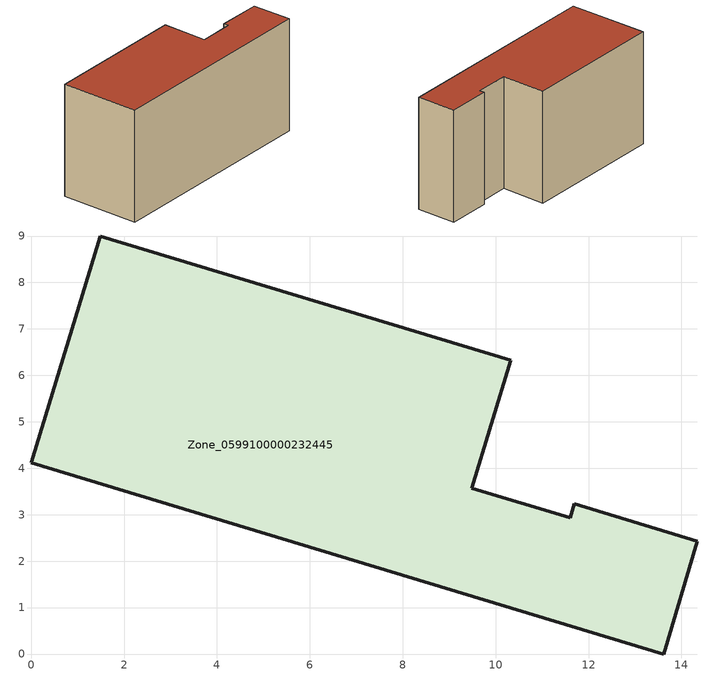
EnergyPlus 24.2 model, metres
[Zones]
Zone_0599100000232445
 floor ground (C_G): 0,4.12 1.48,9 10.32,6.32 9.48,3.57 11.6,2.93 11.69,3.24 14.34,2.43 13.62,0 z0
 wall outside (C_F): 1.48,9 0,4.12 13.62,0 14.34,2.43 11.69,3.24 11.6,2.93 9.48,3.57 10.32,6.32 1.48,9 z0:7.25
 roof outside (C_R): 11.6,2.93 9.48,3.57 10.32,6.32 1.48,9 0,4.12 13.62,0 14.34,2.43 11.69,3.24 z7.25
[BUILDING]
Pand.0599100000232445: North Axis=0; Terrain=City; Loads Convergence Tolerance Value=0.04; Temperature Convergence Tolerance Value=0.4; Solar Distribution=FullExterior; Maximum Number of Warmup Days=25; Minimum Number of Warmup Days=1
[Site:Location]
Rotterdam.The.Hague.AP_ZH_NLD Design_Conditions: Latitude=51.96; Longitude=4.45; Time Zone=1; Elevation=-4.5
[SITE:GROUNDTEMPERATURE:BUILDINGSURFACE]
18, 18, 18, 18, 18, 18, 18, 18, 18, 18, 18, 18
[MATERIAL] Thermal Absorptance=0.9; Solar Absorptance=0.7; Visible Absorptance=0.7
Name | Roughness | Thickness | Conductivity | Density | Specific Heat
G.TI.1975-1991 | MediumSmooth | 0.15 | 0.288461 | 540 | 1210
F.TI.1975-1991 | Rough | 0.3 | 0.230769 | 1920 | 840
R.TI.1975-1991 | MediumRough | 0.2 | 0.153846 | 1500 | 1000
[CONSTRUCTION]
C_G: G.TI.1975-1991
C_F: F.TI.1975-1991
C_R: R.TI.1975-1991
[ZONE]
Zone_0599100000232445: Type=1; Multiplier=1; Ceiling Height=Autocalculate; Volume=Autocalculate; Floor Area=autocalculate; Part of Total Floor Area=Yes
[ZONEINFILTRATION:DESIGNFLOWRATE]
Infil_Zone_0599100000232445: Zone or ZoneList or Space or SpaceList=Zone_0599100000232445; Schedule=AlwaysOn; Design Flow Rate Calculation Method=Flow/Area; Flow Rate per Floor Area=0.003; Constant Term Coefficient=1; Temperature Term Coefficient=0; Velocity Term Coefficient=0; Velocity Squared Term Coefficient=0
[HVACTEMPLATE:ZONE:IDEALLOADSAIRSYSTEM]
Zone_0599100000232445: Maximum Heating Supply Air Temperature=50; Minimum Cooling Supply Air Temperature=13; Maximum Heating Supply Air Humidity Ratio=0.0156; Minimum Cooling Supply Air Humidity Ratio=0.0077; Heating Limit=NoLimit; Cooling Limit=NoLimit; Dehumidification Control Type=ConstantSensibleHeatRatio; Cooling Sensible Heat Ratio=0.7; Dehumidification Setpoint=60; Humidification Control Type=None; Humidification Setpoint=30; Outdoor Air Method=None; Outdoor Air Flow Rate per Person=0.00944; Outdoor Air Flow Rate per Zone Floor Area=0; Outdoor Air Flow Rate per Zone=0; Demand Controlled Ventilation Type=None; Outdoor Air Economizer Type=NoEconomizer; Heat Recovery Type=None; Sensible Heat Recovery Effectiveness=0.7; Latent Heat Recovery Effectiveness=0.65
[ZONECONTROL:THERMOSTAT]
ThermostatControl_Zone_0599100000232445: Zone or ZoneList=Zone_0599100000232445; Control Type Schedule=DualSetpointControlType; Control 1=Thermostat_Zone_0599100000232445; Temperature Difference Between Cutout And Setpoint=0
[THERMOSTATSETPOINT:DUALSETPOINT]
Thermostat_Zone_0599100000232445: Heating Setpoint Temperature Schedule=HeatingSetpoint_Zone_0599100000232445; Cooling Setpoint Temperature Schedule=CoolingSetpoint_Zone_0599100000232445
[SCHEDULE:COMPACT]
HeatingSetpoint_Zone_0599100000232445: Through: 12/31, For: AllDays, Until: 24:00, 21
CoolingSetpoint_Zone_0599100000232445: Through: 12/31, For: AllDays, Until: 24:00, 24
DualSetpointControlType: Through: 12/31, For: AllDays, Until: 24:00, 4
AlwaysOn: Through: 12/31, For: AllDays, Until: 24:00, 1
